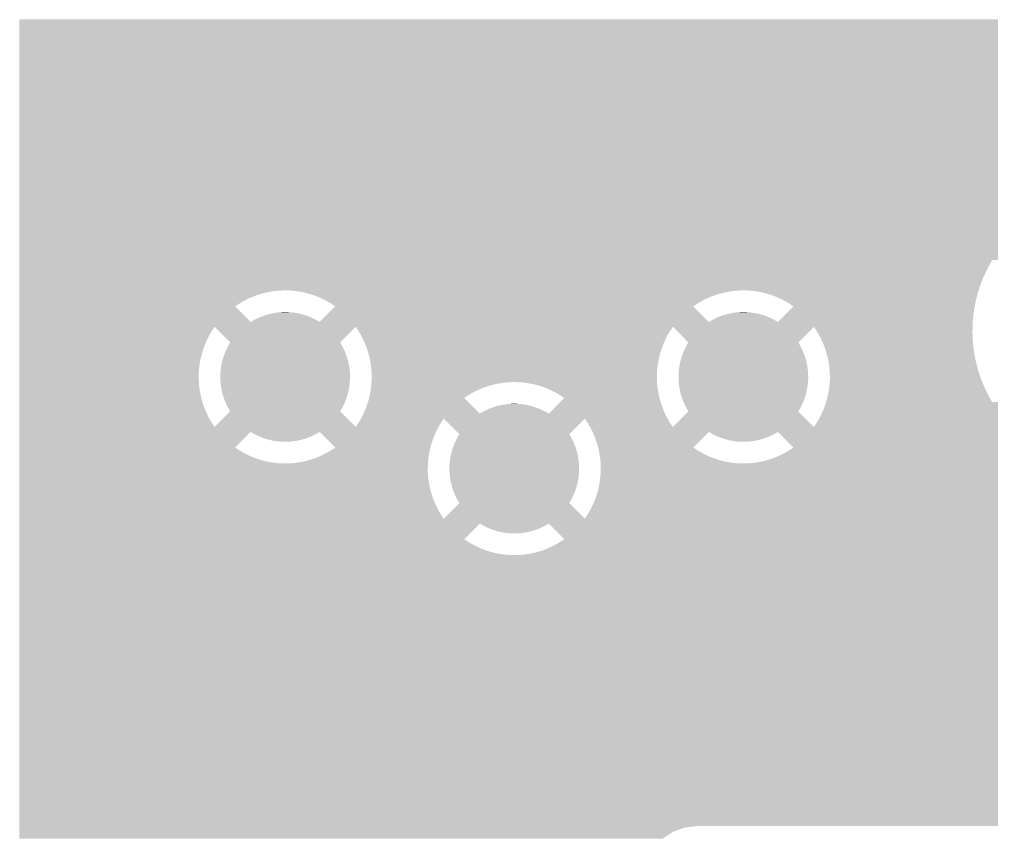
# Model space of a CAD drawing. Extents: x 295 to 953, y 10 to 290.
# Drawn here: x 614.51 to 630, y 225.54 to 238.51 of the extents above; entities that cross this region are included whole.
import ezdxf

# ---------------------------------------------------------------- set-up
doc = ezdxf.new("R2010")
doc.units = 0
doc.header["$LTSCALE"] = 5
doc.header["$MEASUREMENT"] = 0
doc.layers.add('GND', color=7, linetype='CONTINUOUS')

msp = doc.modelspace()

# ---------------------------------------------------------------- linework, layer by layer
at = {"layer": 'GND'}
for points in [[(614.51, 238.508), (614.51, 238.509), (635.395, 238.508), (635.395, 238.509)], [(614.51, 235.734), (614.51, 238.508), (635.395, 235.734), (635.395, 238.508)], [(614.51, 235.73), (614.51, 235.734), (631.764, 235.73), (631.865, 235.734)], [(614.51, 235.722), (614.51, 235.73), (631.663, 235.722), (631.764, 235.73)], [(614.51, 235.709), (614.51, 235.722), (631.563, 235.709), (631.663, 235.722)], [(614.51, 235.692), (614.51, 235.709), (631.463, 235.692), (631.563, 235.709)], [(614.51, 235.67), (614.51, 235.692), (631.364, 235.67), (631.463, 235.692)], [(614.51, 235.644), (614.51, 235.67), (631.267, 235.644), (631.364, 235.67)], [(614.51, 235.613), (614.51, 235.644), (631.17, 235.613), (631.267, 235.644)], [(614.51, 235.577), (614.51, 235.613), (631.076, 235.577), (631.17, 235.613)], [(614.51, 235.537), (614.51, 235.577), (630.983, 235.537), (631.076, 235.577)], [(614.51, 235.493), (614.51, 235.537), (630.892, 235.493), (630.983, 235.537)], [(614.51, 235.445), (614.51, 235.493), (630.803, 235.445), (630.892, 235.493)], [(614.51, 235.419), (614.51, 235.445), (630.758, 235.419), (630.803, 235.445)], [(614.51, 235.004), (614.51, 235.419), (631.173, 235.004), (630.758, 235.419)], [(614.51, 234.988), (614.51, 235.004), (631.188, 234.988), (631.173, 235.004)], [(614.51, 234.675), (614.51, 234.988), (635.395, 234.675), (635.395, 234.988)], [(614.51, 234.587), (614.51, 234.675), (629.964, 234.587), (630.014, 234.675)], [(614.51, 234.497), (614.51, 234.587), (629.918, 234.497), (629.964, 234.587)], [(614.51, 234.405), (614.51, 234.497), (629.876, 234.405), (629.918, 234.497)], [(614.51, 234.311), (614.51, 234.405), (629.838, 234.311), (629.876, 234.405)], [(614.51, 234.216), (614.51, 234.311), (629.805, 234.216), (629.838, 234.311)], [(614.51, 234.191), (614.51, 234.216), (629.798, 234.191), (629.805, 234.216)], [(614.51, 234.187), (614.51, 234.191), (618.633, 234.187), (618.713, 234.191)], [(614.51, 234.178), (614.51, 234.187), (618.553, 234.178), (618.633, 234.187)], [(614.51, 234.165), (614.51, 234.178), (618.474, 234.165), (618.553, 234.178)], [(614.51, 234.147), (614.51, 234.165), (618.396, 234.147), (618.474, 234.165)], [(614.51, 234.124), (614.51, 234.147), (618.319, 234.124), (618.396, 234.147)], [(614.51, 234.097), (614.51, 234.124), (618.243, 234.097), (618.319, 234.124)], [(618.794, 234.191), (618.713, 234.191), (626.007, 234.191), (626.016, 234.191)], [(618.852, 234.187), (618.794, 234.191), (625.936, 234.187), (626.007, 234.191)], [(618.874, 234.186), (618.852, 234.187), (625.923, 234.186), (625.936, 234.187)], [(618.934, 234.178), (618.874, 234.186), (625.856, 234.178), (625.923, 234.186)], [(618.953, 234.176), (618.934, 234.178), (625.842, 234.176), (625.856, 234.178)], [(619.014, 234.165), (618.953, 234.176), (625.777, 234.165), (625.842, 234.176)], [(619.032, 234.162), (619.014, 234.165), (625.763, 234.162), (625.777, 234.165)], [(619.093, 234.147), (619.032, 234.162), (625.699, 234.147), (625.763, 234.162)], [(619.11, 234.143), (619.093, 234.147), (625.684, 234.143), (625.699, 234.147)], [(619.17, 234.124), (619.11, 234.143), (625.622, 234.124), (625.684, 234.143)], [(619.187, 234.119), (619.17, 234.124), (625.607, 234.119), (625.622, 234.124)], [(619.246, 234.097), (619.187, 234.119), (625.546, 234.097), (625.607, 234.119)], [(626.096, 234.191), (626.016, 234.191), (629.797, 234.191), (629.798, 234.191)], [(626.176, 234.186), (626.096, 234.191), (629.796, 234.186), (629.797, 234.191)], [(626.256, 234.176), (626.176, 234.186), (629.793, 234.176), (629.796, 234.186)], [(626.335, 234.162), (626.256, 234.176), (629.789, 234.162), (629.793, 234.176)], [(626.413, 234.143), (626.335, 234.162), (629.783, 234.143), (629.789, 234.162)], [(626.49, 234.119), (626.413, 234.143), (629.776, 234.119), (629.783, 234.143)], [(626.565, 234.091), (626.49, 234.119), (629.769, 234.091), (629.776, 234.119)], [(614.51, 234.066), (614.51, 234.097), (618.17, 234.066), (618.243, 234.097)], [(614.51, 234.03), (614.51, 234.066), (618.098, 234.03), (618.17, 234.066)], [(614.51, 233.99), (614.51, 234.03), (618.028, 233.99), (618.098, 234.03)], [(614.51, 233.947), (614.51, 233.99), (617.961, 233.947), (618.028, 233.99)], [(619.262, 234.091), (619.246, 234.097), (625.532, 234.091), (625.546, 234.097)], [(619.32, 234.066), (619.262, 234.091), (625.472, 234.066), (625.532, 234.091)], [(619.336, 234.059), (619.32, 234.066), (625.458, 234.059), (625.472, 234.066)], [(619.392, 234.03), (619.336, 234.059), (625.4, 234.03), (625.458, 234.059)], [(619.407, 234.022), (619.392, 234.03), (625.387, 234.022), (625.4, 234.03)], [(619.462, 233.99), (619.407, 234.022), (625.33, 233.99), (625.387, 234.022)], [(619.477, 233.982), (619.462, 233.99), (625.317, 233.982), (625.33, 233.99)], [(619.529, 233.947), (619.477, 233.982), (625.263, 233.947), (625.317, 233.982)], [(626.638, 234.059), (626.565, 234.091), (629.761, 234.059), (629.769, 234.091)], [(626.71, 234.022), (626.638, 234.059), (629.752, 234.022), (629.761, 234.059)], [(626.713, 234.021), (626.71, 234.022), (629.752, 234.021), (629.752, 234.022)], [(626.779, 233.982), (626.713, 234.021), (629.744, 233.982), (629.752, 234.021)], [(626.846, 233.937), (626.779, 233.982), (629.735, 233.937), (629.744, 233.982)], [(614.51, 233.937), (614.51, 233.947), (617.947, 233.937), (617.961, 233.947)], [(614.51, 233.689), (614.51, 233.937), (618.196, 233.689), (617.947, 233.937)], [(618.426, 233.797), (618.45, 233.803), (619.063, 233.797), (619.042, 233.803)], [(618.45, 233.803), (618.493, 233.816), (619.042, 233.803), (618.996, 233.816)], [(618.493, 233.816), (618.518, 233.821), (618.996, 233.816), (618.975, 233.821)], [(618.518, 233.821), (618.561, 233.83), (618.975, 233.821), (618.927, 233.83)], [(618.561, 233.83), (618.587, 233.834), (618.927, 233.83), (618.907, 233.834)], [(618.587, 233.834), (618.63, 233.841), (618.907, 233.834), (618.857, 233.841)], [(618.63, 233.841), (618.659, 233.843), (618.857, 233.841), (618.838, 233.843)], [(618.659, 233.843), (618.699, 233.846), (618.838, 233.843), (618.782, 233.846)], [(618.699, 233.846), (618.769, 233.847), (618.782, 233.846), (618.769, 233.847)], [(619.295, 233.689), (619.543, 233.937), (625.498, 233.689), (625.25, 233.937)], [(619.543, 233.937), (619.529, 233.947), (625.25, 233.937), (625.263, 233.947)], [(625.729, 233.797), (625.753, 233.803), (626.365, 233.797), (626.345, 233.803)], [(625.753, 233.803), (625.796, 233.816), (626.345, 233.803), (626.298, 233.816)], [(625.796, 233.816), (625.82, 233.821), (626.298, 233.816), (626.278, 233.821)], [(625.82, 233.821), (625.863, 233.83), (626.278, 233.821), (626.229, 233.83)], [(625.863, 233.83), (625.89, 233.834), (626.229, 233.83), (626.209, 233.834)], [(625.89, 233.834), (625.932, 233.841), (626.209, 233.834), (626.159, 233.841)], [(625.932, 233.841), (625.962, 233.843), (626.159, 233.841), (626.14, 233.843)], [(625.962, 233.843), (626.002, 233.846), (626.14, 233.843), (626.085, 233.846)], [(626.002, 233.846), (626.071, 233.847), (626.085, 233.846), (626.071, 233.847)], [(626.629, 233.721), (626.73, 233.821), (629.706, 233.721), (629.717, 233.821)], [(626.73, 233.821), (626.83, 233.921), (629.717, 233.821), (629.732, 233.921)], [(626.83, 233.921), (626.846, 233.937), (629.732, 233.921), (629.735, 233.937)], [(614.51, 233.62), (614.51, 233.689), (629.7, 233.62), (629.704, 233.689)], [(618.196, 233.689), (618.236, 233.713), (619.295, 233.689), (619.254, 233.713)], [(618.236, 233.713), (618.257, 233.724), (619.254, 233.713), (619.235, 233.724)], [(618.257, 233.724), (618.297, 233.745), (619.235, 233.724), (619.192, 233.745)], [(618.297, 233.745), (618.319, 233.755), (619.192, 233.745), (619.172, 233.755)], [(618.319, 233.755), (618.361, 233.773), (619.172, 233.755), (619.128, 233.773)], [(618.361, 233.773), (618.384, 233.781), (619.128, 233.773), (619.108, 233.781)], [(618.384, 233.781), (618.426, 233.797), (619.108, 233.781), (619.063, 233.797)], [(625.498, 233.689), (625.538, 233.713), (626.597, 233.689), (626.556, 233.713)], [(625.538, 233.713), (625.559, 233.724), (626.556, 233.713), (626.537, 233.724)], [(625.559, 233.724), (625.6, 233.745), (626.537, 233.724), (626.495, 233.745)], [(625.6, 233.745), (625.622, 233.755), (626.495, 233.745), (626.475, 233.755)], [(625.622, 233.755), (625.663, 233.773), (626.475, 233.755), (626.431, 233.773)], [(625.663, 233.773), (625.686, 233.781), (626.431, 233.773), (626.411, 233.781)], [(625.686, 233.781), (625.729, 233.797), (626.411, 233.781), (626.365, 233.797)], [(626.597, 233.689), (626.629, 233.721), (629.704, 233.689), (629.706, 233.721)], [(614.51, 233.611), (614.51, 233.62), (629.7, 233.611), (629.7, 233.62)], [(614.51, 233.544), (614.51, 233.611), (617.576, 233.544), (617.621, 233.611)], [(614.51, 233.475), (614.51, 233.544), (617.536, 233.475), (617.576, 233.544)], [(617.869, 233.363), (617.621, 233.611), (619.621, 233.363), (619.87, 233.611)], [(619.897, 233.571), (619.87, 233.611), (624.897, 233.571), (624.923, 233.611)], [(619.913, 233.544), (619.897, 233.571), (624.879, 233.544), (624.897, 233.571)], [(619.939, 233.503), (619.913, 233.544), (624.855, 233.503), (624.879, 233.544)], [(619.954, 233.475), (619.939, 233.503), (624.838, 233.475), (624.855, 233.503)], [(625.172, 233.363), (624.924, 233.611), (626.924, 233.363), (627.172, 233.611)], [(627.199, 233.571), (627.172, 233.611), (629.7, 233.571), (629.7, 233.611)], [(627.217, 233.543), (627.199, 233.571), (629.699, 233.543), (629.7, 233.571)], [(627.242, 233.503), (627.217, 233.543), (629.7, 233.503), (629.699, 233.543)], [(627.274, 233.442), (627.242, 233.503), (629.701, 233.442), (629.7, 233.503)], [(614.51, 233.403), (614.51, 233.475), (617.499, 233.403), (617.536, 233.475)], [(614.51, 233.33), (614.51, 233.403), (617.467, 233.33), (617.499, 233.403)], [(617.834, 233.302), (617.858, 233.343), (619.656, 233.302), (619.633, 233.343)], [(617.858, 233.343), (617.869, 233.363), (619.633, 233.343), (619.621, 233.363)], [(619.977, 233.432), (619.954, 233.475), (624.817, 233.432), (624.838, 233.475)], [(619.991, 233.403), (619.977, 233.432), (624.802, 233.403), (624.817, 233.432)], [(620.011, 233.359), (619.991, 233.403), (624.783, 233.359), (624.802, 233.403)], [(620.023, 233.33), (620.011, 233.359), (624.77, 233.33), (624.783, 233.359)], [(625.137, 233.302), (625.16, 233.343), (626.958, 233.302), (626.936, 233.343)], [(625.16, 233.343), (625.172, 233.363), (626.936, 233.343), (626.924, 233.363)], [(627.28, 233.432), (627.274, 233.442), (629.702, 233.432), (629.701, 233.442)], [(627.314, 233.359), (627.28, 233.432), (629.707, 233.359), (629.702, 233.432)], [(627.321, 233.341), (627.314, 233.359), (629.708, 233.341), (629.707, 233.359)], [(627.343, 233.285), (627.321, 233.341), (629.715, 233.285), (629.708, 233.341)], [(614.51, 233.255), (614.51, 233.33), (617.439, 233.255), (617.467, 233.33)], [(614.51, 233.178), (614.51, 233.255), (617.416, 233.178), (617.439, 233.255)], [(617.777, 233.176), (617.795, 233.219), (619.713, 233.176), (619.696, 233.219)], [(617.795, 233.219), (617.804, 233.24), (619.696, 233.219), (619.686, 233.24)], [(617.804, 233.24), (617.824, 233.282), (619.686, 233.24), (619.667, 233.282)], [(617.824, 233.282), (617.834, 233.302), (619.667, 233.282), (619.656, 233.302)], [(620.041, 233.285), (620.023, 233.33), (624.753, 233.285), (624.77, 233.33)], [(620.051, 233.255), (620.041, 233.285), (624.742, 233.255), (624.753, 233.285)], [(620.066, 233.209), (620.051, 233.255), (624.728, 233.209), (624.742, 233.255)], [(620.074, 233.178), (620.066, 233.209), (624.718, 233.178), (624.728, 233.209)], [(625.08, 233.176), (625.097, 233.219), (627.015, 233.176), (626.999, 233.219)], [(625.097, 233.219), (625.106, 233.24), (626.999, 233.219), (626.989, 233.24)], [(625.106, 233.24), (625.127, 233.282), (626.989, 233.24), (626.969, 233.282)], [(625.127, 233.282), (625.137, 233.302), (626.969, 233.282), (626.958, 233.302)], [(627.358, 233.241), (627.343, 233.285), (629.72, 233.241), (629.715, 233.285)], [(627.369, 233.209), (627.358, 233.241), (629.725, 233.209), (629.72, 233.241)], [(627.387, 233.141), (627.369, 233.209), (629.736, 233.141), (629.725, 233.209)], [(614.51, 233.1), (614.51, 233.178), (617.397, 233.1), (617.416, 233.178)], [(614.51, 233.021), (614.51, 233.1), (617.382, 233.021), (617.397, 233.1)], [(617.733, 233.02), (617.737, 233.043), (619.758, 233.02), (619.753, 233.043)], [(617.737, 233.043), (617.749, 233.088), (619.753, 233.043), (619.742, 233.088)], [(617.749, 233.088), (617.755, 233.11), (619.742, 233.088), (619.735, 233.11)], [(617.755, 233.11), (617.77, 233.154), (619.735, 233.11), (619.721, 233.154)], [(617.77, 233.154), (617.777, 233.176), (619.721, 233.154), (619.713, 233.176)], [(620.087, 233.131), (620.074, 233.178), (624.707, 233.131), (624.718, 233.178)], [(620.093, 233.1), (620.087, 233.131), (624.699, 233.1), (624.707, 233.131)], [(620.103, 233.053), (620.093, 233.1), (624.691, 233.053), (624.699, 233.1)], [(620.108, 233.021), (620.103, 233.053), (624.685, 233.021), (624.691, 233.053)], [(625.035, 233.02), (625.04, 233.043), (627.061, 233.02), (627.055, 233.043)], [(625.04, 233.043), (625.051, 233.088), (627.055, 233.043), (627.045, 233.088)], [(625.051, 233.088), (625.057, 233.11), (627.045, 233.088), (627.038, 233.11)], [(625.057, 233.11), (625.072, 233.154), (627.038, 233.11), (627.024, 233.154)], [(625.072, 233.154), (625.08, 233.176), (627.024, 233.154), (627.015, 233.176)], [(627.389, 233.131), (627.387, 233.141), (629.738, 233.131), (629.736, 233.141)], [(627.406, 233.053), (627.389, 233.131), (629.755, 233.053), (629.738, 233.131)], [(627.407, 233.042), (627.406, 233.053), (629.757, 233.042), (629.755, 233.053)], [(627.417, 232.973), (627.407, 233.042), (629.775, 232.973), (629.757, 233.042)], [(614.51, 232.941), (614.51, 233.021), (617.373, 232.941), (617.382, 233.021)], [(614.51, 232.861), (614.51, 232.941), (617.367, 232.861), (617.373, 232.941)], [(617.712, 232.836), (617.714, 232.882), (619.779, 232.836), (619.777, 232.882)], [(617.714, 232.882), (617.715, 232.906), (619.777, 232.882), (619.775, 232.906)], [(617.715, 232.906), (617.721, 232.952), (619.775, 232.906), (619.77, 232.952)], [(617.721, 232.952), (617.724, 232.975), (619.77, 232.952), (619.766, 232.975)], [(617.724, 232.975), (617.733, 233.02), (619.766, 232.975), (619.758, 233.02)], [(620.115, 232.973), (620.108, 233.021), (624.679, 232.973), (624.685, 233.021)], [(620.117, 232.941), (620.115, 232.973), (624.675, 232.941), (624.679, 232.973)], [(620.122, 232.893), (620.117, 232.941), (624.672, 232.893), (624.675, 232.941)], [(620.123, 232.861), (620.122, 232.893), (624.67, 232.861), (624.672, 232.893)], [(625.014, 232.836), (625.017, 232.882), (627.081, 232.836), (627.079, 232.882)], [(625.017, 232.882), (625.018, 232.906), (627.079, 232.882), (627.077, 232.906)], [(625.018, 232.906), (625.024, 232.952), (627.077, 232.906), (627.073, 232.952)], [(625.024, 232.952), (625.026, 232.975), (627.073, 232.952), (627.069, 232.975)], [(625.026, 232.975), (625.035, 233.02), (627.069, 232.975), (627.061, 233.02)], [(627.42, 232.944), (627.417, 232.973), (629.783, 232.944), (629.775, 232.973)], [(627.424, 232.893), (627.42, 232.944), (629.798, 232.893), (629.783, 232.944)], [(627.426, 232.847), (627.424, 232.893), (629.813, 232.847), (629.798, 232.893)], [(614.51, 232.781), (614.51, 232.861), (617.367, 232.781), (617.367, 232.861)], [(614.51, 232.701), (614.51, 232.781), (617.371, 232.701), (617.367, 232.781)], [(617.711, 232.813), (617.712, 232.836), (619.779, 232.813), (619.779, 232.836)], [(617.712, 232.79), (617.711, 232.813), (619.779, 232.79), (619.779, 232.813)], [(617.714, 232.744), (617.712, 232.79), (619.776, 232.744), (619.779, 232.79)], [(617.716, 232.72), (617.714, 232.744), (619.775, 232.72), (619.776, 232.744)], [(617.721, 232.674), (617.716, 232.72), (619.769, 232.674), (619.775, 232.72)], [(620.119, 232.704), (620.12, 232.718), (622.125, 232.704), (622.205, 232.718)], [(620.12, 232.718), (620.121, 232.727), (622.205, 232.718), (622.284, 232.727)], [(620.121, 232.731), (620.123, 232.765), (624.672, 232.731), (624.67, 232.765)], [(620.121, 232.727), (620.121, 232.731), (622.284, 232.727), (622.365, 232.731)], [(620.124, 232.813), (620.123, 232.861), (624.67, 232.813), (624.67, 232.861)], [(620.123, 232.781), (620.124, 232.813), (624.669, 232.781), (624.67, 232.813)], [(620.123, 232.765), (620.123, 232.781), (624.67, 232.765), (624.669, 232.781)], [(622.445, 232.73), (622.365, 232.731), (624.672, 232.73), (624.672, 232.731)], [(622.525, 232.725), (622.445, 232.73), (624.672, 232.725), (624.672, 232.73)], [(622.605, 232.715), (622.525, 232.725), (624.673, 232.715), (624.672, 232.725)], [(622.684, 232.701), (622.605, 232.715), (624.674, 232.701), (624.673, 232.715)], [(625.014, 232.813), (625.014, 232.836), (627.082, 232.813), (627.081, 232.836)], [(625.015, 232.79), (625.014, 232.813), (627.082, 232.79), (627.082, 232.813)], [(625.016, 232.744), (625.015, 232.79), (627.079, 232.744), (627.082, 232.79)], [(625.018, 232.72), (625.016, 232.744), (627.078, 232.72), (627.079, 232.744)], [(625.023, 232.674), (625.018, 232.72), (627.072, 232.674), (627.078, 232.72)], [(627.421, 232.685), (627.425, 232.752), (629.875, 232.685), (629.847, 232.752)], [(627.425, 232.752), (627.426, 232.765), (629.847, 232.752), (629.842, 232.765)], [(627.427, 232.813), (627.426, 232.847), (629.825, 232.813), (629.813, 232.847)], [(627.426, 232.765), (627.427, 232.813), (629.842, 232.765), (629.825, 232.813)], [(614.51, 232.621), (614.51, 232.701), (617.38, 232.621), (617.371, 232.701)], [(614.51, 232.542), (614.51, 232.621), (617.394, 232.542), (617.38, 232.621)], [(617.725, 232.651), (617.721, 232.674), (619.767, 232.651), (619.769, 232.674)], [(617.732, 232.606), (617.725, 232.651), (619.758, 232.606), (619.767, 232.651)], [(617.738, 232.583), (617.732, 232.606), (619.753, 232.583), (619.758, 232.606)], [(617.748, 232.538), (617.738, 232.583), (619.742, 232.538), (619.753, 232.583)], [(620.095, 232.53), (620.102, 232.57), (621.679, 232.53), (621.749, 232.57)], [(620.102, 232.57), (620.108, 232.605), (621.749, 232.57), (621.82, 232.605)], [(620.108, 232.605), (620.112, 232.637), (621.821, 232.605), (621.895, 232.637)], [(620.108, 232.605), (620.108, 232.605), (621.82, 232.605), (621.821, 232.605)], [(620.112, 232.637), (620.115, 232.664), (621.895, 232.637), (621.97, 232.664)], [(620.115, 232.664), (620.118, 232.685), (621.97, 232.664), (622.042, 232.685)], [(620.118, 232.686), (620.119, 232.704), (622.047, 232.686), (622.125, 232.704)], [(620.118, 232.685), (620.118, 232.686), (622.042, 232.685), (622.047, 232.686)], [(622.762, 232.682), (622.684, 232.701), (624.676, 232.682), (624.674, 232.701)], [(622.838, 232.659), (622.762, 232.682), (624.678, 232.659), (624.676, 232.682)], [(622.914, 232.631), (622.838, 232.659), (624.681, 232.631), (624.678, 232.659)], [(622.935, 232.621), (622.914, 232.631), (624.683, 232.621), (624.681, 232.631)], [(622.987, 232.598), (622.935, 232.621), (624.686, 232.598), (624.683, 232.621)], [(623.059, 232.562), (622.987, 232.598), (624.693, 232.562), (624.686, 232.598)], [(623.093, 232.542), (623.059, 232.562), (624.696, 232.542), (624.693, 232.562)], [(625.027, 232.651), (625.023, 232.674), (627.069, 232.651), (627.072, 232.674)], [(625.035, 232.606), (625.027, 232.651), (627.06, 232.606), (627.069, 232.651)], [(625.04, 232.583), (625.035, 232.606), (627.056, 232.583), (627.06, 232.606)], [(625.051, 232.538), (625.04, 232.583), (627.044, 232.538), (627.056, 232.583)], [(627.396, 232.526), (627.404, 232.567), (629.95, 232.526), (629.929, 232.567)], [(627.404, 232.567), (627.411, 232.605), (629.929, 232.567), (629.911, 232.605)], [(627.411, 232.605), (627.417, 232.659), (629.911, 232.605), (629.886, 232.659)], [(627.417, 232.659), (627.421, 232.685), (629.886, 232.659), (629.875, 232.685)], [(614.51, 232.464), (614.51, 232.542), (617.412, 232.464), (617.394, 232.542)], [(614.51, 232.387), (614.51, 232.464), (617.434, 232.387), (617.412, 232.464)], [(617.755, 232.516), (617.748, 232.538), (619.736, 232.516), (619.742, 232.538)], [(617.769, 232.472), (617.755, 232.516), (619.721, 232.472), (619.736, 232.516)], [(617.778, 232.45), (617.769, 232.472), (619.714, 232.45), (619.721, 232.472)], [(617.794, 232.407), (617.778, 232.45), (619.696, 232.407), (619.714, 232.45)], [(617.804, 232.386), (617.794, 232.407), (619.687, 232.386), (619.696, 232.407)], [(620.051, 232.371), (620.075, 232.448), (621.704, 232.371), (621.627, 232.448)], [(620.075, 232.448), (620.082, 232.477), (621.627, 232.448), (621.599, 232.477)], [(620.082, 232.477), (620.084, 232.486), (621.599, 232.477), (621.612, 232.486)], [(620.084, 232.486), (620.094, 232.526), (621.612, 232.486), (621.673, 232.526)], [(620.094, 232.526), (620.095, 232.53), (621.673, 232.526), (621.679, 232.53)], [(623.128, 232.521), (623.093, 232.542), (624.701, 232.521), (624.696, 232.542)], [(623.104, 232.387), (623.181, 232.464), (624.737, 232.387), (624.714, 232.464)], [(623.194, 232.477), (623.128, 232.521), (624.711, 232.477), (624.701, 232.521)], [(623.181, 232.464), (623.194, 232.477), (624.714, 232.464), (624.711, 232.477)], [(625.058, 232.516), (625.051, 232.538), (627.038, 232.516), (627.044, 232.538)], [(625.072, 232.472), (625.058, 232.516), (627.023, 232.472), (627.038, 232.516)], [(625.08, 232.45), (625.072, 232.472), (627.016, 232.45), (627.023, 232.472)], [(625.097, 232.407), (625.08, 232.45), (626.998, 232.407), (627.016, 232.45)], [(625.107, 232.386), (625.097, 232.407), (626.989, 232.386), (626.998, 232.407)], [(627.354, 232.371), (627.366, 232.411), (635.395, 232.371), (635.395, 232.411)], [(627.366, 232.411), (627.377, 232.448), (630.014, 232.411), (629.993, 232.448)], [(627.377, 232.448), (627.384, 232.477), (629.993, 232.448), (629.976, 232.477)], [(627.384, 232.477), (627.396, 232.526), (629.976, 232.477), (629.95, 232.526)], [(614.51, 232.311), (614.51, 232.387), (617.461, 232.311), (617.434, 232.387)], [(614.51, 232.237), (614.51, 232.311), (617.493, 232.237), (617.461, 232.311)], [(617.621, 232.015), (617.869, 232.263), (619.87, 232.015), (619.621, 232.263)], [(617.824, 232.344), (617.804, 232.386), (619.666, 232.344), (619.687, 232.386)], [(617.835, 232.324), (617.824, 232.344), (619.656, 232.324), (619.666, 232.344)], [(617.857, 232.283), (617.835, 232.324), (619.633, 232.283), (619.656, 232.324)], [(617.869, 232.263), (617.857, 232.283), (619.621, 232.263), (619.633, 232.283)], [(619.994, 232.228), (620.023, 232.296), (621.847, 232.228), (621.779, 232.296)], [(620.023, 232.296), (620.051, 232.371), (621.779, 232.296), (621.704, 232.371)], [(621.847, 232.228), (621.887, 232.252), (622.946, 232.228), (622.905, 232.252)], [(621.887, 232.252), (621.908, 232.263), (622.905, 232.252), (622.886, 232.263)], [(621.908, 232.263), (621.948, 232.284), (622.886, 232.263), (622.843, 232.284)], [(621.948, 232.284), (621.971, 232.294), (622.843, 232.284), (622.824, 232.294)], [(621.971, 232.294), (622.012, 232.312), (622.824, 232.294), (622.78, 232.312)], [(622.012, 232.312), (622.035, 232.321), (622.78, 232.312), (622.759, 232.321)], [(622.035, 232.321), (622.077, 232.336), (622.759, 232.321), (622.714, 232.336)], [(622.077, 232.336), (622.101, 232.343), (622.714, 232.336), (622.694, 232.343)], [(622.101, 232.343), (622.144, 232.355), (622.694, 232.343), (622.647, 232.355)], [(622.144, 232.355), (622.169, 232.361), (622.647, 232.355), (622.626, 232.361)], [(622.169, 232.361), (622.212, 232.37), (622.626, 232.361), (622.578, 232.37)], [(622.212, 232.37), (622.239, 232.374), (622.578, 232.37), (622.558, 232.374)], [(622.239, 232.374), (622.281, 232.38), (622.558, 232.374), (622.508, 232.38)], [(622.281, 232.38), (622.311, 232.382), (622.508, 232.38), (622.489, 232.382)], [(622.311, 232.382), (622.35, 232.385), (622.489, 232.382), (622.434, 232.385)], [(622.35, 232.385), (622.42, 232.386), (622.434, 232.385), (622.42, 232.386)], [(622.955, 232.237), (623.029, 232.311), (624.795, 232.237), (624.764, 232.311)], [(623.029, 232.311), (623.104, 232.387), (624.764, 232.311), (624.737, 232.387)], [(624.923, 232.015), (625.172, 232.263), (627.172, 232.015), (626.924, 232.263)], [(625.126, 232.344), (625.107, 232.386), (626.969, 232.344), (626.989, 232.386)], [(625.138, 232.324), (625.126, 232.344), (626.959, 232.324), (626.969, 232.344)], [(625.16, 232.283), (625.138, 232.324), (626.935, 232.283), (626.959, 232.324)], [(625.172, 232.263), (625.16, 232.283), (626.924, 232.263), (626.935, 232.283)], [(627.294, 232.223), (627.326, 232.296), (635.395, 232.223), (635.395, 232.296)], [(627.326, 232.296), (627.354, 232.371), (635.395, 232.296), (635.395, 232.371)], [(614.51, 232.165), (614.51, 232.237), (617.528, 232.165), (617.493, 232.237)], [(614.51, 232.096), (614.51, 232.165), (617.568, 232.096), (617.528, 232.165)], [(614.51, 232.028), (614.51, 232.096), (617.612, 232.028), (617.568, 232.096)], [(619.915, 232.084), (619.954, 232.15), (621.228, 232.084), (621.272, 232.15)], [(619.954, 232.15), (619.955, 232.151), (624.839, 232.15), (624.839, 232.151)], [(619.955, 232.151), (619.962, 232.165), (624.839, 232.151), (624.831, 232.165)], [(619.962, 232.165), (619.991, 232.223), (624.831, 232.165), (624.802, 232.223)], [(619.991, 232.223), (619.994, 232.228), (624.802, 232.223), (624.799, 232.228)], [(621.521, 231.902), (621.272, 232.15), (623.273, 231.902), (623.521, 232.15)], [(622.946, 232.228), (622.955, 232.237), (624.799, 232.228), (624.795, 232.237)], [(623.548, 232.111), (623.521, 232.15), (624.862, 232.111), (624.839, 232.15)], [(623.557, 232.096), (623.548, 232.111), (624.87, 232.096), (624.862, 232.111)], [(623.59, 232.042), (623.557, 232.096), (624.905, 232.042), (624.87, 232.096)], [(627.217, 232.082), (627.226, 232.098), (631.172, 232.082), (631.188, 232.098)], [(627.226, 232.098), (627.257, 232.151), (635.395, 232.098), (635.395, 232.151)], [(627.257, 232.151), (627.294, 232.223), (635.395, 232.151), (635.395, 232.223)], [(614.51, 232.015), (614.51, 232.028), (617.621, 232.015), (617.612, 232.028)], [(614.51, 232.014), (614.51, 232.015), (621.187, 232.014), (621.187, 232.015)], [(614.51, 231.943), (614.51, 232.014), (621.151, 231.943), (621.187, 232.014)], [(614.51, 231.937), (614.51, 231.943), (621.148, 231.937), (621.151, 231.943)], [(619.87, 232.015), (619.914, 232.082), (621.187, 232.015), (621.227, 232.082)], [(619.914, 232.082), (619.915, 232.084), (621.227, 232.082), (621.228, 232.084)], [(623.598, 232.028), (623.59, 232.042), (624.914, 232.028), (624.905, 232.042)], [(623.605, 232.015), (623.598, 232.028), (624.923, 232.015), (624.914, 232.028)], [(623.628, 231.972), (623.605, 232.015), (631.062, 231.972), (631.105, 232.015)], [(623.645, 231.937), (623.628, 231.972), (631.027, 231.937), (631.062, 231.972)], [(627.172, 232.015), (627.217, 232.082), (631.105, 232.015), (631.172, 232.082)], [(614.51, 231.689), (614.51, 231.937), (617.947, 231.689), (618.196, 231.937)], [(618.237, 231.913), (618.196, 231.937), (619.255, 231.913), (619.295, 231.937)], [(618.256, 231.902), (618.237, 231.913), (619.234, 231.902), (619.255, 231.913)], [(618.298, 231.881), (618.256, 231.902), (619.193, 231.881), (619.234, 231.902)], [(618.318, 231.871), (618.298, 231.881), (619.171, 231.871), (619.193, 231.881)], [(618.362, 231.853), (618.318, 231.871), (619.13, 231.853), (619.171, 231.871)], [(618.382, 231.845), (618.362, 231.853), (619.107, 231.845), (619.13, 231.853)], [(618.428, 231.829), (618.382, 231.845), (619.064, 231.829), (619.107, 231.845)], [(618.448, 231.823), (618.428, 231.829), (619.041, 231.823), (619.064, 231.829)], [(618.495, 231.81), (618.448, 231.823), (618.998, 231.81), (619.041, 231.823)], [(618.515, 231.805), (618.495, 231.81), (618.973, 231.805), (618.998, 231.81)], [(618.564, 231.796), (618.515, 231.805), (618.93, 231.796), (618.973, 231.805)], [(618.584, 231.792), (618.564, 231.796), (618.903, 231.792), (618.93, 231.796)], [(618.634, 231.785), (618.584, 231.792), (618.861, 231.785), (618.903, 231.792)], [(618.653, 231.783), (618.634, 231.785), (618.831, 231.783), (618.861, 231.785)], [(619.363, 231.869), (619.295, 231.937), (621.118, 231.869), (621.148, 231.937)], [(619.438, 231.794), (619.363, 231.869), (621.091, 231.794), (621.118, 231.869)], [(619.514, 231.717), (619.438, 231.794), (621.067, 231.717), (621.091, 231.794)], [(621.455, 231.78), (621.476, 231.821), (623.338, 231.78), (623.318, 231.821)], [(621.476, 231.821), (621.486, 231.842), (623.318, 231.821), (623.307, 231.842)], [(621.486, 231.842), (621.509, 231.882), (623.307, 231.842), (623.285, 231.882)], [(621.509, 231.882), (621.521, 231.902), (623.285, 231.882), (623.273, 231.902)], [(621.521, 231.902), (621.521, 231.902), (623.273, 231.902), (623.272, 231.902)], [(621.521, 231.902), (621.521, 231.902), (623.272, 231.902), (623.273, 231.902)], [(623.662, 231.899), (623.645, 231.937), (625.46, 231.899), (625.498, 231.937)], [(623.692, 231.824), (623.662, 231.899), (625.386, 231.824), (625.46, 231.899)], [(623.717, 231.748), (623.692, 231.824), (625.309, 231.748), (625.386, 231.824)], [(625.539, 231.913), (625.498, 231.937), (626.557, 231.913), (626.597, 231.937)], [(625.558, 231.902), (625.539, 231.913), (626.536, 231.902), (626.557, 231.913)], [(625.601, 231.881), (625.558, 231.902), (626.496, 231.881), (626.536, 231.902)], [(625.621, 231.871), (625.601, 231.881), (626.474, 231.871), (626.496, 231.881)], [(625.665, 231.853), (625.621, 231.871), (626.432, 231.853), (626.474, 231.871)], [(625.685, 231.845), (625.665, 231.853), (626.409, 231.845), (626.432, 231.853)], [(625.73, 231.829), (625.685, 231.845), (626.367, 231.829), (626.409, 231.845)], [(625.751, 231.823), (625.73, 231.829), (626.343, 231.823), (626.367, 231.829)], [(625.798, 231.81), (625.751, 231.823), (626.3, 231.81), (626.343, 231.823)], [(625.818, 231.805), (625.798, 231.81), (626.275, 231.805), (626.3, 231.81)], [(625.866, 231.796), (625.818, 231.805), (626.232, 231.796), (626.275, 231.805)], [(625.886, 231.792), (625.866, 231.796), (626.206, 231.792), (626.232, 231.796)], [(625.936, 231.785), (625.886, 231.792), (626.163, 231.785), (626.206, 231.792)], [(625.955, 231.783), (625.936, 231.785), (626.134, 231.783), (626.163, 231.785)], [(626.846, 231.689), (626.597, 231.937), (630.779, 231.689), (631.027, 231.937)], [(614.51, 231.644), (614.51, 231.689), (618.014, 231.644), (617.947, 231.689)], [(614.51, 231.604), (614.51, 231.644), (618.083, 231.604), (618.014, 231.644)], [(618.708, 231.78), (618.653, 231.783), (618.792, 231.78), (618.831, 231.783)], [(618.722, 231.779), (618.708, 231.78), (618.722, 231.779), (618.792, 231.78)], [(619.393, 231.596), (619.463, 231.636), (621.04, 231.596), (621.047, 231.636)], [(619.463, 231.636), (619.469, 231.639), (621.047, 231.636), (621.048, 231.639)], [(619.469, 231.639), (619.53, 231.679), (621.048, 231.639), (621.058, 231.679)], [(619.543, 231.689), (619.514, 231.717), (621.06, 231.689), (621.067, 231.717)], [(619.53, 231.679), (619.543, 231.689), (621.058, 231.679), (621.06, 231.689)], [(621.4, 231.627), (621.406, 231.65), (623.393, 231.627), (623.386, 231.65)], [(621.406, 231.65), (621.421, 231.694), (623.386, 231.65), (623.373, 231.694)], [(621.421, 231.694), (621.428, 231.715), (623.373, 231.694), (623.364, 231.715)], [(621.428, 231.715), (621.446, 231.758), (623.364, 231.715), (623.348, 231.758)], [(621.446, 231.758), (621.455, 231.78), (623.348, 231.758), (623.338, 231.78)], [(623.733, 231.689), (623.717, 231.748), (625.25, 231.689), (625.309, 231.748)], [(623.738, 231.671), (623.733, 231.689), (625.277, 231.671), (625.25, 231.689)], [(623.744, 231.644), (623.738, 231.671), (625.317, 231.644), (625.277, 231.671)], [(623.752, 231.604), (623.744, 231.644), (625.386, 231.604), (625.317, 231.644)], [(626.011, 231.78), (625.955, 231.783), (626.094, 231.78), (626.134, 231.783)], [(626.025, 231.779), (626.011, 231.78), (626.025, 231.779), (626.094, 231.78)], [(626.733, 231.617), (626.765, 231.636), (630.846, 231.617), (630.814, 231.636)], [(626.765, 231.636), (626.814, 231.668), (630.814, 231.636), (630.758, 231.668)], [(626.814, 231.668), (626.832, 231.679), (630.758, 231.668), (630.77, 231.679)], [(626.832, 231.679), (626.846, 231.689), (630.77, 231.679), (630.779, 231.689)], [(614.51, 231.567), (614.51, 231.604), (618.155, 231.567), (618.083, 231.604)], [(614.51, 231.535), (614.51, 231.567), (618.228, 231.535), (618.155, 231.567)], [(614.51, 231.507), (614.51, 231.535), (618.304, 231.507), (618.228, 231.535)], [(614.51, 231.483), (614.51, 231.507), (618.38, 231.483), (618.304, 231.507)], [(614.51, 231.464), (614.51, 231.483), (618.458, 231.464), (618.38, 231.483)], [(619.016, 231.461), (619.095, 231.479), (621.023, 231.461), (621.024, 231.479)], [(619.095, 231.479), (619.1, 231.481), (621.024, 231.479), (621.024, 231.481)], [(619.1, 231.481), (619.172, 231.502), (621.024, 231.481), (621.026, 231.502)], [(619.172, 231.502), (619.247, 231.529), (621.026, 231.502), (621.03, 231.529)], [(619.247, 231.529), (619.321, 231.56), (621.03, 231.529), (621.034, 231.56)], [(619.321, 231.56), (619.322, 231.561), (621.034, 231.56), (621.034, 231.561)], [(619.322, 231.561), (619.393, 231.596), (621.034, 231.561), (621.04, 231.596)], [(621.367, 231.445), (621.372, 231.491), (623.426, 231.445), (623.421, 231.491)], [(621.372, 231.491), (621.375, 231.514), (623.421, 231.491), (623.417, 231.514)], [(621.375, 231.514), (621.384, 231.56), (623.417, 231.514), (623.41, 231.56)], [(621.384, 231.56), (621.388, 231.582), (623.41, 231.56), (623.404, 231.582)], [(621.388, 231.582), (621.4, 231.627), (623.404, 231.582), (623.393, 231.627)], [(623.754, 231.592), (623.752, 231.604), (625.408, 231.592), (625.386, 231.604)], [(623.758, 231.567), (623.754, 231.592), (625.457, 231.567), (625.408, 231.592)], [(623.763, 231.535), (623.758, 231.567), (625.531, 231.535), (625.457, 231.567)], [(623.766, 231.513), (623.763, 231.535), (625.591, 231.513), (625.531, 231.535)], [(623.766, 231.507), (623.766, 231.513), (625.606, 231.507), (625.591, 231.513)], [(623.768, 231.483), (623.766, 231.507), (625.683, 231.483), (625.606, 231.507)], [(623.77, 231.464), (623.768, 231.483), (625.761, 231.464), (625.683, 231.483)], [(626.319, 231.461), (626.397, 231.479), (631.209, 231.461), (631.157, 231.479)], [(626.397, 231.479), (626.439, 231.492), (631.157, 231.479), (631.122, 231.492)], [(626.439, 231.492), (626.474, 231.502), (631.122, 231.492), (631.096, 231.502)], [(626.474, 231.502), (626.55, 231.529), (631.096, 231.502), (631.029, 231.529)], [(626.55, 231.529), (626.551, 231.529), (631.029, 231.529), (631.028, 231.529)], [(626.551, 231.529), (626.624, 231.56), (631.028, 231.529), (630.96, 231.56)], [(626.624, 231.56), (626.646, 231.571), (630.96, 231.56), (630.936, 231.571)], [(626.646, 231.571), (626.695, 231.596), (630.936, 231.571), (630.888, 231.596)], [(626.695, 231.596), (626.733, 231.617), (630.888, 231.596), (630.846, 231.617)], [(614.51, 231.45), (614.51, 231.464), (618.537, 231.45), (618.458, 231.464)], [(614.51, 231.44), (614.51, 231.45), (618.617, 231.44), (618.537, 231.45)], [(614.51, 231.435), (614.51, 231.44), (618.697, 231.435), (618.617, 231.44)], [(614.51, 231.401), (614.51, 231.435), (621.019, 231.401), (621.021, 231.435)], [(614.51, 231.435), (614.51, 231.435), (618.777, 231.435), (618.697, 231.435)], [(614.51, 231.32), (614.51, 231.401), (621.018, 231.32), (621.019, 231.401)], [(614.51, 231.24), (614.51, 231.32), (621.022, 231.24), (621.018, 231.32)], [(618.777, 231.435), (618.857, 231.439), (621.021, 231.435), (621.021, 231.439)], [(618.857, 231.439), (618.937, 231.448), (621.021, 231.439), (621.022, 231.448)], [(618.937, 231.448), (619.016, 231.461), (621.022, 231.448), (621.023, 231.461)], [(621.363, 231.376), (621.365, 231.422), (623.43, 231.376), (623.428, 231.422)], [(621.363, 231.353), (621.363, 231.376), (623.431, 231.353), (623.43, 231.376)], [(621.363, 231.352), (621.363, 231.353), (623.431, 231.352), (623.431, 231.353)], [(621.363, 231.329), (621.363, 231.352), (623.43, 231.329), (623.431, 231.352)], [(621.365, 231.283), (621.363, 231.329), (623.428, 231.283), (623.43, 231.329)], [(621.365, 231.422), (621.367, 231.445), (623.428, 231.422), (623.426, 231.445)], [(623.771, 231.45), (623.77, 231.464), (625.84, 231.45), (625.761, 231.464)], [(623.772, 231.44), (623.771, 231.45), (625.919, 231.44), (625.84, 231.45)], [(623.773, 231.435), (623.772, 231.44), (626, 231.435), (625.919, 231.44)], [(623.773, 231.433), (623.773, 231.435), (631.303, 231.433), (631.297, 231.435)], [(623.773, 231.435), (623.773, 231.435), (626.08, 231.435), (626, 231.435)], [(623.773, 231.429), (623.773, 231.433), (631.314, 231.429), (631.303, 231.433)], [(623.774, 231.405), (623.773, 231.429), (631.412, 231.405), (631.314, 231.429)], [(623.774, 231.385), (623.774, 231.405), (631.512, 231.385), (631.412, 231.405)], [(623.775, 231.37), (623.774, 231.385), (631.612, 231.37), (631.512, 231.385)], [(623.774, 231.304), (623.775, 231.352), (635.395, 231.304), (635.395, 231.352)], [(623.775, 231.36), (623.775, 231.37), (631.712, 231.36), (631.612, 231.37)], [(623.775, 231.354), (623.775, 231.36), (631.813, 231.354), (631.712, 231.36)], [(623.775, 231.353), (623.775, 231.354), (631.914, 231.353), (631.813, 231.354)], [(623.775, 231.352), (623.775, 231.353), (635.395, 231.352), (635.395, 231.353)], [(626.08, 231.435), (626.16, 231.439), (631.297, 231.435), (631.283, 231.439)], [(626.16, 231.439), (626.24, 231.448), (631.283, 231.439), (631.253, 231.448)], [(626.24, 231.448), (626.302, 231.458), (631.253, 231.448), (631.217, 231.458)], [(626.302, 231.458), (626.319, 231.461), (631.217, 231.458), (631.209, 231.461)], [(614.51, 231.161), (614.51, 231.24), (621.031, 231.161), (621.022, 231.24)], [(621.367, 231.26), (621.365, 231.283), (623.426, 231.26), (623.428, 231.283)], [(621.372, 231.214), (621.367, 231.26), (623.421, 231.214), (623.426, 231.26)], [(621.376, 231.191), (621.372, 231.214), (623.418, 231.191), (623.421, 231.214)], [(621.383, 231.145), (621.376, 231.191), (623.409, 231.145), (623.418, 231.191)], [(623.759, 231.144), (623.769, 231.224), (635.395, 231.144), (635.395, 231.224)], [(623.769, 231.224), (623.774, 231.304), (635.395, 231.224), (635.395, 231.304)], [(614.51, 231.081), (614.51, 231.161), (621.045, 231.081), (621.031, 231.161)], [(614.51, 231.003), (614.51, 231.081), (621.063, 231.003), (621.045, 231.081)], [(621.389, 231.123), (621.383, 231.145), (623.405, 231.123), (623.409, 231.145)], [(621.4, 231.078), (621.389, 231.123), (623.393, 231.078), (623.405, 231.123)], [(621.407, 231.055), (621.4, 231.078), (623.387, 231.055), (623.393, 231.078)], [(621.42, 231.011), (621.407, 231.055), (623.372, 231.011), (623.387, 231.055)], [(621.429, 230.99), (621.42, 231.011), (623.365, 230.99), (623.372, 231.011)], [(623.726, 230.988), (623.745, 231.066), (635.395, 230.988), (635.395, 231.066)], [(623.745, 231.066), (623.759, 231.144), (635.395, 231.066), (635.395, 231.144)], [(614.51, 230.926), (614.51, 231.003), (621.085, 230.926), (621.063, 231.003)], [(614.51, 230.851), (614.51, 230.926), (621.112, 230.851), (621.085, 230.926)], [(621.446, 230.947), (621.429, 230.99), (623.347, 230.947), (623.365, 230.99)], [(621.455, 230.925), (621.446, 230.947), (623.338, 230.925), (623.347, 230.947)], [(621.475, 230.884), (621.455, 230.925), (623.318, 230.884), (623.338, 230.925)], [(621.486, 230.863), (621.475, 230.884), (623.307, 230.863), (623.318, 230.884)], [(621.509, 230.823), (621.486, 230.863), (623.284, 230.823), (623.307, 230.863)], [(623.675, 230.836), (623.703, 230.911), (635.395, 230.836), (635.395, 230.911)], [(623.703, 230.911), (623.726, 230.988), (635.395, 230.911), (635.395, 230.988)], [(614.51, 230.777), (614.51, 230.851), (621.144, 230.777), (621.112, 230.851)], [(614.51, 230.705), (614.51, 230.777), (621.179, 230.705), (621.144, 230.777)], [(614.51, 230.635), (614.51, 230.705), (621.219, 230.635), (621.179, 230.705)], [(621.272, 230.555), (621.521, 230.803), (623.521, 230.555), (623.273, 230.803)], [(621.521, 230.803), (621.509, 230.823), (623.272, 230.803), (623.284, 230.823)], [(621.521, 230.803), (621.521, 230.803), (623.273, 230.803), (623.272, 230.803)], [(623.606, 230.691), (623.642, 230.762), (635.395, 230.691), (635.395, 230.762)], [(623.642, 230.762), (623.675, 230.836), (635.395, 230.762), (635.395, 230.836)], [(614.51, 230.568), (614.51, 230.635), (621.263, 230.568), (621.219, 230.635)], [(614.51, 230.555), (614.51, 230.568), (621.272, 230.555), (621.263, 230.568)], [(614.51, 230.477), (614.51, 230.555), (635.395, 230.477), (635.395, 230.555)], [(623.521, 230.555), (623.565, 230.621), (635.395, 230.555), (635.395, 230.621)], [(623.565, 230.621), (623.606, 230.691), (635.395, 230.621), (635.395, 230.691)], [(614.51, 230.228), (614.51, 230.477), (621.599, 230.228), (621.847, 230.477)], [(621.888, 230.453), (621.847, 230.477), (622.906, 230.453), (622.946, 230.477)], [(621.907, 230.442), (621.888, 230.453), (622.885, 230.442), (622.906, 230.453)], [(621.95, 230.421), (621.907, 230.442), (622.845, 230.421), (622.885, 230.442)], [(621.969, 230.411), (621.95, 230.421), (622.822, 230.411), (622.845, 230.421)], [(622.013, 230.393), (621.969, 230.411), (622.781, 230.393), (622.822, 230.411)], [(622.034, 230.384), (622.013, 230.393), (622.758, 230.384), (622.781, 230.393)], [(623.195, 230.228), (622.946, 230.477), (635.395, 230.228), (635.395, 230.477)], [(622.079, 230.369), (622.034, 230.384), (622.716, 230.369), (622.758, 230.384)], [(622.099, 230.362), (622.079, 230.369), (622.692, 230.362), (622.716, 230.369)], [(622.146, 230.35), (622.099, 230.362), (622.649, 230.35), (622.692, 230.362)], [(622.167, 230.344), (622.146, 230.35), (622.624, 230.344), (622.649, 230.35)], [(622.215, 230.335), (622.167, 230.344), (622.581, 230.335), (622.624, 230.344)], [(622.235, 230.331), (622.215, 230.335), (622.555, 230.331), (622.581, 230.335)], [(622.285, 230.325), (622.235, 230.331), (622.512, 230.325), (622.555, 230.331)], [(622.304, 230.323), (622.285, 230.325), (622.483, 230.323), (622.512, 230.325)], [(622.359, 230.32), (622.304, 230.323), (622.443, 230.32), (622.483, 230.323)], [(622.373, 230.319), (622.359, 230.32), (622.373, 230.319), (622.443, 230.32)], [(614.51, 230.184), (614.51, 230.228), (621.665, 230.184), (621.599, 230.228)], [(614.51, 230.143), (614.51, 230.184), (621.735, 230.143), (621.665, 230.184)], [(614.51, 230.107), (614.51, 230.143), (621.806, 230.107), (621.735, 230.143)], [(614.51, 230.074), (614.51, 230.107), (621.88, 230.074), (621.806, 230.107)], [(622.898, 230.068), (622.972, 230.1), (635.395, 230.068), (635.395, 230.1)], [(622.972, 230.1), (623.044, 230.135), (635.395, 230.1), (635.395, 230.135)], [(623.044, 230.135), (623.114, 230.175), (635.395, 230.135), (635.395, 230.175)], [(623.114, 230.175), (623.181, 230.219), (635.395, 230.175), (635.395, 230.219)], [(623.181, 230.219), (623.195, 230.228), (635.395, 230.219), (635.395, 230.228)], [(614.51, 230.046), (614.51, 230.074), (621.955, 230.046), (621.88, 230.074)], [(614.51, 230.023), (614.51, 230.046), (622.032, 230.023), (621.955, 230.046)], [(614.51, 230.004), (614.51, 230.023), (622.11, 230.004), (622.032, 230.023)], [(614.51, 229.99), (614.51, 230.004), (622.189, 229.99), (622.11, 230.004)], [(614.51, 229.98), (614.51, 229.99), (622.268, 229.98), (622.189, 229.99)], [(614.51, 229.975), (614.51, 229.98), (622.348, 229.975), (622.268, 229.98)], [(614.51, 229.974), (614.51, 229.975), (622.429, 229.974), (622.348, 229.975)], [(614.51, 225.657), (614.51, 229.974), (635.395, 225.657), (635.395, 229.974)], [(622.429, 229.974), (622.509, 229.978), (635.395, 229.974), (635.395, 229.978)], [(622.509, 229.978), (622.588, 229.987), (635.395, 229.978), (635.395, 229.987)], [(622.588, 229.987), (622.668, 230.001), (635.395, 229.987), (635.395, 230.001)], [(622.668, 230.001), (622.746, 230.019), (635.395, 230.001), (635.395, 230.019)], [(622.746, 230.019), (622.823, 230.041), (635.395, 230.019), (635.395, 230.041)], [(622.823, 230.041), (622.898, 230.068), (635.395, 230.041), (635.395, 230.068)], [(614.51, 225.633), (614.51, 225.657), (625.117, 225.633), (625.318, 225.657)], [(614.51, 225.565), (614.51, 225.633), (624.927, 225.565), (625.117, 225.633)], [(614.51, 225.454), (614.51, 225.565), (624.758, 225.454), (624.927, 225.565)]]:
    msp.add_solid(points, dxfattribs=at)

doc.saveas('drawing.dxf')
